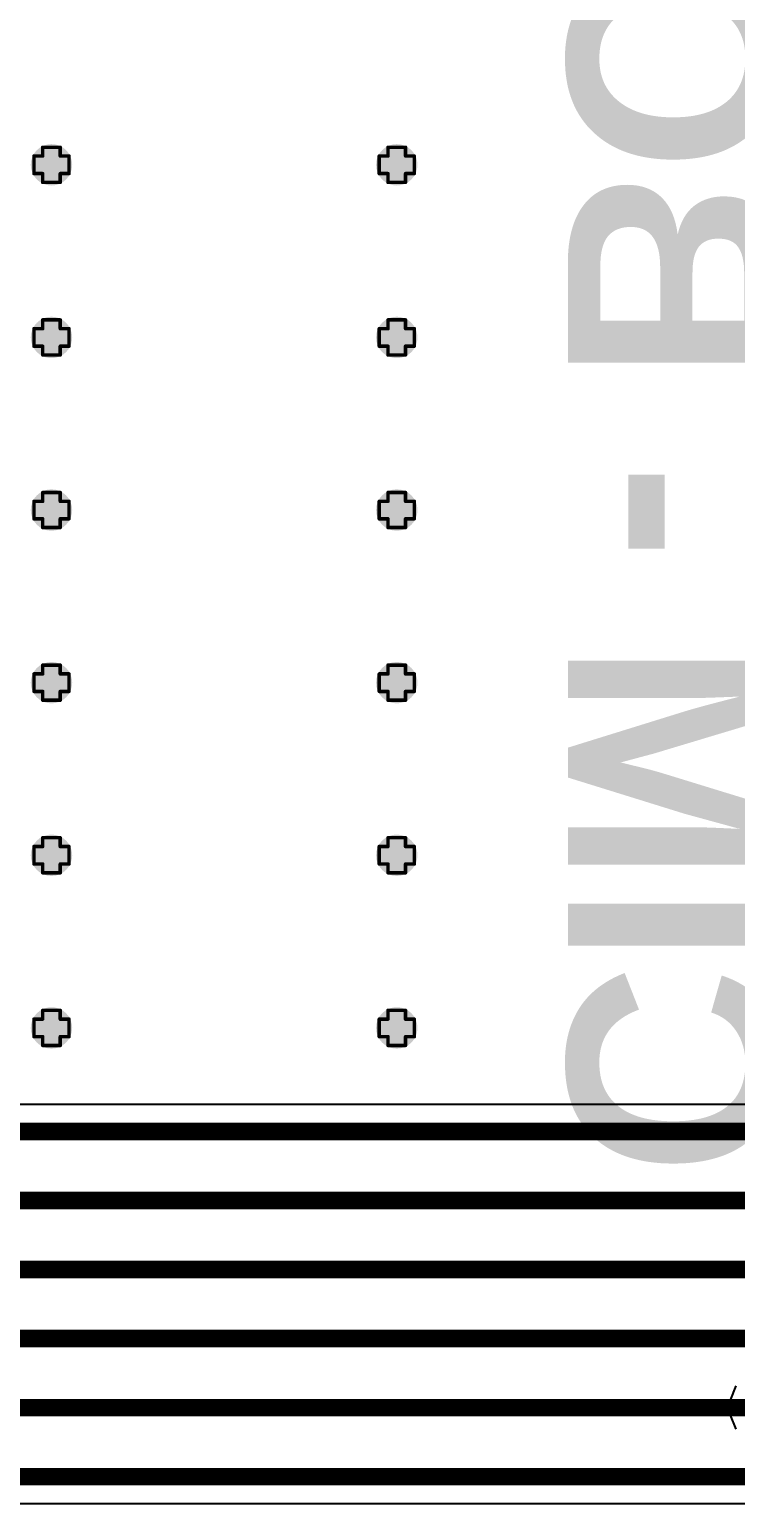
# Model space of a CAD drawing. Header units: inches. Extents: x -0.1 to 10.2, y 0 to 6.5.
# Drawn here: x 2.704 to 3.107, y 1.225 to 2.065 of the extents above; entities that cross this region are included whole.
import ezdxf

# ---------------------------------------------------------------- set-up
doc = ezdxf.new("R2010")
doc.units = ezdxf.units.IN
doc.header["$MEASUREMENT"] = 0
for name, color, linetype in [('Bottom Layer', 5, 'Continuous'), ('Bottom Overlay', 54, 'Continuous'), ('Drill Drawing', 1, 'Continuous'), ('Top Layer', 1, 'Continuous'), ('Via Holes', 16, 'Continuous')]:
    doc.layers.add(name, color=color, linetype=linetype)
doc.styles.add('Arial_Bold', font='', dxfattribs={"height": 0.2})
doc.styles.get('Arial_Bold').set_extended_font_data('Arial', bold=True)

msp = doc.modelspace()

# ---------------------------------------------------------------- hatches: boundary and pattern name
at = {"layer": 'Bottom Layer'}
h = msp.add_hatch(color=5, dxfattribs=at)
edge = h.paths.add_edge_path()
edge.add_arc((2.71654, 1.98819), 0.01181, 0, 360)
h = msp.add_hatch(color=5, dxfattribs=at)
edge = h.paths.add_edge_path()
edge.add_arc((2.91339, 1.98819), 0.01181, 0, 360)
h = msp.add_hatch(color=5, dxfattribs=at)
edge = h.paths.add_edge_path()
edge.add_arc((2.71654, 1.88976), 0.01181, 0, 360)
h = msp.add_hatch(color=5, dxfattribs=at)
edge = h.paths.add_edge_path()
edge.add_arc((2.91339, 1.88976), 0.01181, 0, 360)
h = msp.add_hatch(color=5, dxfattribs=at)
edge = h.paths.add_edge_path()
edge.add_arc((2.71654, 1.79134), 0.01181, 0, 360)
h = msp.add_hatch(color=5, dxfattribs=at)
edge = h.paths.add_edge_path()
edge.add_arc((2.91339, 1.79134), 0.01181, 0, 360)
h = msp.add_hatch(color=5, dxfattribs=at)
edge = h.paths.add_edge_path()
edge.add_arc((2.71654, 1.69291), 0.01181, 0, 360)
h = msp.add_hatch(color=5, dxfattribs=at)
edge = h.paths.add_edge_path()
edge.add_arc((2.91339, 1.69291), 0.01181, 0, 360)
h = msp.add_hatch(color=5, dxfattribs=at)
edge = h.paths.add_edge_path()
edge.add_arc((2.71654, 1.59449), 0.01181, 0, 360)
h = msp.add_hatch(color=5, dxfattribs=at)
edge = h.paths.add_edge_path()
edge.add_arc((2.91339, 1.59449), 0.01181, 0, 360)
h = msp.add_hatch(color=5, dxfattribs=at)
edge = h.paths.add_edge_path()
edge.add_arc((2.71654, 1.49606), 0.01181, 0, 360)
h = msp.add_hatch(color=5, dxfattribs=at)
edge = h.paths.add_edge_path()
edge.add_arc((2.91339, 1.49606), 0.01181, 0, 360)
at = {"layer": 'Top Layer'}
h = msp.add_hatch(color=1, dxfattribs=at)
edge = h.paths.add_edge_path()
edge.add_arc((2.71654, 1.98819), 0.01181, 0, 360)
h = msp.add_hatch(color=1, dxfattribs=at)
edge = h.paths.add_edge_path()
edge.add_arc((2.91339, 1.98819), 0.01181, 0, 360)
h = msp.add_hatch(color=1, dxfattribs=at)
edge = h.paths.add_edge_path()
edge.add_arc((2.71654, 1.88976), 0.01181, 0, 360)
h = msp.add_hatch(color=1, dxfattribs=at)
edge = h.paths.add_edge_path()
edge.add_arc((2.91339, 1.88976), 0.01181, 0, 360)
h = msp.add_hatch(color=1, dxfattribs=at)
edge = h.paths.add_edge_path()
edge.add_arc((2.71654, 1.79134), 0.01181, 0, 360)
h = msp.add_hatch(color=1, dxfattribs=at)
edge = h.paths.add_edge_path()
edge.add_arc((2.91339, 1.79134), 0.01181, 0, 360)
h = msp.add_hatch(color=1, dxfattribs=at)
edge = h.paths.add_edge_path()
edge.add_arc((2.71654, 1.69291), 0.01181, 0, 360)
h = msp.add_hatch(color=1, dxfattribs=at)
edge = h.paths.add_edge_path()
edge.add_arc((2.91339, 1.69291), 0.01181, 0, 360)
h = msp.add_hatch(color=1, dxfattribs=at)
edge = h.paths.add_edge_path()
edge.add_arc((2.71654, 1.59449), 0.01181, 0, 360)
h = msp.add_hatch(color=1, dxfattribs=at)
edge = h.paths.add_edge_path()
edge.add_arc((2.91339, 1.59449), 0.01181, 0, 360)
h = msp.add_hatch(color=1, dxfattribs=at)
edge = h.paths.add_edge_path()
edge.add_arc((2.71654, 1.49606), 0.01181, 0, 360)
h = msp.add_hatch(color=1, dxfattribs=at)
edge = h.paths.add_edge_path()
edge.add_arc((2.91339, 1.49606), 0.01181, 0, 360)
at = {"layer": 'Via Holes'}
h = msp.add_hatch(color=7, dxfattribs=at)
edge = h.paths.add_edge_path()
edge.add_arc((2.71654, 1.98819), 0.00591, 0, 360)
h = msp.add_hatch(color=7, dxfattribs=at)
edge = h.paths.add_edge_path()
edge.add_arc((2.91339, 1.98819), 0.00591, 0, 360)
h = msp.add_hatch(color=7, dxfattribs=at)
edge = h.paths.add_edge_path()
edge.add_arc((2.71654, 1.88976), 0.00591, 0, 360)
h = msp.add_hatch(color=7, dxfattribs=at)
edge = h.paths.add_edge_path()
edge.add_arc((2.91339, 1.88976), 0.00591, 0, 360)
h = msp.add_hatch(color=7, dxfattribs=at)
edge = h.paths.add_edge_path()
edge.add_arc((2.71654, 1.79134), 0.00591, 0, 360)
h = msp.add_hatch(color=7, dxfattribs=at)
edge = h.paths.add_edge_path()
edge.add_arc((2.91339, 1.79134), 0.00591, 0, 360)
h = msp.add_hatch(color=7, dxfattribs=at)
edge = h.paths.add_edge_path()
edge.add_arc((2.71654, 1.69291), 0.00591, 0, 360)
h = msp.add_hatch(color=7, dxfattribs=at)
edge = h.paths.add_edge_path()
edge.add_arc((2.91339, 1.69291), 0.00591, 0, 360)
h = msp.add_hatch(color=7, dxfattribs=at)
edge = h.paths.add_edge_path()
edge.add_arc((2.71654, 1.59449), 0.00591, 0, 360)
h = msp.add_hatch(color=7, dxfattribs=at)
edge = h.paths.add_edge_path()
edge.add_arc((2.91339, 1.59449), 0.00591, 0, 360)
h = msp.add_hatch(color=7, dxfattribs=at)
edge = h.paths.add_edge_path()
edge.add_arc((2.71654, 1.49606), 0.00591, 0, 360)
h = msp.add_hatch(color=7, dxfattribs=at)
edge = h.paths.add_edge_path()
edge.add_arc((2.91339, 1.49606), 0.00591, 0, 360)

# ---------------------------------------------------------------- linework, layer by layer
at = {"layer": 'Bottom Layer'}
for p, q in [((3.10671, 1.29188), (3.10339, 1.28387)), ((3.10339, 1.28387), (3.10339, 1.27519)), ((3.10339, 1.27519), (3.10671, 1.26717))]:
    msp.add_line(p, q, dxfattribs=at)
at = {"layer": 'Drill Drawing', "const_width": 0.002}
for points in [[(2.70654, 1.98319), (2.70654, 1.99319)], [(2.70654, 1.99319), (2.71154, 1.99319)], [(2.71154, 1.99319), (2.71154, 1.99819)], [(2.71154, 1.99819), (2.72154, 1.99819)], [(2.72154, 1.99319), (2.72154, 1.99819)], [(2.72154, 1.99319), (2.72654, 1.99319)], [(2.72654, 1.98319), (2.72654, 1.99319)], [(2.90339, 1.98319), (2.90339, 1.99319)], [(2.90339, 1.99319), (2.90839, 1.99319)], [(2.90839, 1.99319), (2.90839, 1.99819)], [(2.90839, 1.99819), (2.91839, 1.99819)], [(2.91839, 1.99319), (2.91839, 1.99819)], [(2.91839, 1.99319), (2.92339, 1.99319)], [(2.92339, 1.98319), (2.92339, 1.99319)], [(2.70654, 1.98319), (2.71154, 1.98319)], [(2.71154, 1.97819), (2.71154, 1.98319)], [(2.72154, 1.98319), (2.72654, 1.98319)], [(2.72154, 1.97819), (2.72154, 1.98319)], [(2.90339, 1.98319), (2.90839, 1.98319)], [(2.90839, 1.97819), (2.90839, 1.98319)], [(2.91839, 1.98319), (2.92339, 1.98319)], [(2.91839, 1.97819), (2.91839, 1.98319)], [(2.71154, 1.97819), (2.72154, 1.97819)], [(2.90839, 1.97819), (2.91839, 1.97819)], [(2.71154, 1.89476), (2.71154, 1.89976)], [(2.71154, 1.89976), (2.72154, 1.89976)], [(2.72154, 1.89476), (2.72154, 1.89976)], [(2.90839, 1.89476), (2.90839, 1.89976)], [(2.90839, 1.89976), (2.91839, 1.89976)], [(2.91839, 1.89476), (2.91839, 1.89976)], [(2.70654, 1.88476), (2.70654, 1.89476)], [(2.70654, 1.89476), (2.71154, 1.89476)], [(2.72154, 1.89476), (2.72654, 1.89476)], [(2.72654, 1.88476), (2.72654, 1.89476)], [(2.90339, 1.88476), (2.90339, 1.89476)], [(2.90339, 1.89476), (2.90839, 1.89476)], [(2.91839, 1.89476), (2.92339, 1.89476)], [(2.92339, 1.88476), (2.92339, 1.89476)], [(2.70654, 1.88476), (2.71154, 1.88476)], [(2.71154, 1.87976), (2.71154, 1.88476)], [(2.72154, 1.88476), (2.72654, 1.88476)], [(2.72154, 1.87976), (2.72154, 1.88476)], [(2.90339, 1.88476), (2.90839, 1.88476)], [(2.90839, 1.87976), (2.90839, 1.88476)], [(2.91839, 1.88476), (2.92339, 1.88476)], [(2.91839, 1.87976), (2.91839, 1.88476)], [(2.71154, 1.87976), (2.72154, 1.87976)], [(2.90839, 1.87976), (2.91839, 1.87976)], [(2.71154, 1.79634), (2.71154, 1.80134)], [(2.71154, 1.80134), (2.72154, 1.80134)], [(2.72154, 1.79634), (2.72154, 1.80134)], [(2.90839, 1.79634), (2.90839, 1.80134)], [(2.90839, 1.80134), (2.91839, 1.80134)], [(2.91839, 1.79634), (2.91839, 1.80134)], [(2.70654, 1.78634), (2.70654, 1.79634)], [(2.70654, 1.79634), (2.71154, 1.79634)], [(2.72154, 1.79634), (2.72654, 1.79634)], [(2.72654, 1.78634), (2.72654, 1.79634)], [(2.90339, 1.78634), (2.90339, 1.79634)], [(2.90339, 1.79634), (2.90839, 1.79634)], [(2.91839, 1.79634), (2.92339, 1.79634)], [(2.92339, 1.78634), (2.92339, 1.79634)], [(2.70654, 1.78634), (2.71154, 1.78634)], [(2.71154, 1.78134), (2.71154, 1.78634)], [(2.71154, 1.78134), (2.72154, 1.78134)], [(2.72154, 1.78634), (2.72654, 1.78634)], [(2.72154, 1.78134), (2.72154, 1.78634)], [(2.90339, 1.78634), (2.90839, 1.78634)], [(2.90839, 1.78134), (2.90839, 1.78634)], [(2.90839, 1.78134), (2.91839, 1.78134)], [(2.91839, 1.78634), (2.92339, 1.78634)], [(2.91839, 1.78134), (2.91839, 1.78634)], [(2.70654, 1.68791), (2.70654, 1.69791)], [(2.70654, 1.69791), (2.71154, 1.69791)], [(2.71154, 1.69791), (2.71154, 1.70291)], [(2.71154, 1.70291), (2.72154, 1.70291)], [(2.72154, 1.69791), (2.72154, 1.70291)], [(2.72154, 1.69791), (2.72654, 1.69791)], [(2.72654, 1.68791), (2.72654, 1.69791)], [(2.90339, 1.68791), (2.90339, 1.69791)], [(2.90339, 1.69791), (2.90839, 1.69791)], [(2.90839, 1.69791), (2.90839, 1.70291)], [(2.90839, 1.70291), (2.91839, 1.70291)], [(2.91839, 1.69791), (2.91839, 1.70291)], [(2.91839, 1.69791), (2.92339, 1.69791)], [(2.92339, 1.68791), (2.92339, 1.69791)], [(2.70654, 1.68791), (2.71154, 1.68791)], [(2.71154, 1.68291), (2.71154, 1.68791)], [(2.71154, 1.68291), (2.72154, 1.68291)], [(2.72154, 1.68791), (2.72654, 1.68791)], [(2.72154, 1.68291), (2.72154, 1.68791)], [(2.90339, 1.68791), (2.90839, 1.68791)], [(2.90839, 1.68291), (2.90839, 1.68791)], [(2.90839, 1.68291), (2.91839, 1.68291)], [(2.91839, 1.68791), (2.92339, 1.68791)], [(2.91839, 1.68291), (2.91839, 1.68791)], [(2.71154, 1.59949), (2.71154, 1.60449)], [(2.71154, 1.60449), (2.72154, 1.60449)], [(2.72154, 1.59949), (2.72154, 1.60449)], [(2.90839, 1.59949), (2.90839, 1.60449)], [(2.90839, 1.60449), (2.91839, 1.60449)], [(2.91839, 1.59949), (2.91839, 1.60449)], [(2.70654, 1.58949), (2.70654, 1.59949)], [(2.70654, 1.59949), (2.71154, 1.59949)], [(2.72154, 1.59949), (2.72654, 1.59949)], [(2.72654, 1.58949), (2.72654, 1.59949)], [(2.90339, 1.58949), (2.90339, 1.59949)], [(2.90339, 1.59949), (2.90839, 1.59949)], [(2.91839, 1.59949), (2.92339, 1.59949)], [(2.92339, 1.58949), (2.92339, 1.59949)], [(2.70654, 1.58949), (2.71154, 1.58949)], [(2.71154, 1.58449), (2.71154, 1.58949)], [(2.72154, 1.58949), (2.72654, 1.58949)], [(2.72154, 1.58449), (2.72154, 1.58949)], [(2.90339, 1.58949), (2.90839, 1.58949)], [(2.90839, 1.58449), (2.90839, 1.58949)], [(2.91839, 1.58949), (2.92339, 1.58949)], [(2.91839, 1.58449), (2.91839, 1.58949)], [(2.71154, 1.58449), (2.72154, 1.58449)], [(2.90839, 1.58449), (2.91839, 1.58449)], [(2.71154, 1.50106), (2.71154, 1.50606)], [(2.71154, 1.50606), (2.72154, 1.50606)], [(2.72154, 1.50106), (2.72154, 1.50606)], [(2.90839, 1.50106), (2.90839, 1.50606)], [(2.90839, 1.50606), (2.91839, 1.50606)], [(2.91839, 1.50106), (2.91839, 1.50606)], [(2.70654, 1.49106), (2.70654, 1.50106)], [(2.70654, 1.50106), (2.71154, 1.50106)], [(2.72154, 1.50106), (2.72654, 1.50106)], [(2.72654, 1.49106), (2.72654, 1.50106)], [(2.90339, 1.49106), (2.90339, 1.50106)], [(2.90339, 1.50106), (2.90839, 1.50106)], [(2.91839, 1.50106), (2.92339, 1.50106)], [(2.92339, 1.49106), (2.92339, 1.50106)], [(2.70654, 1.49106), (2.71154, 1.49106)], [(2.71154, 1.48606), (2.71154, 1.49106)], [(2.72154, 1.49106), (2.72654, 1.49106)], [(2.72154, 1.48606), (2.72154, 1.49106)], [(2.90339, 1.49106), (2.90839, 1.49106)], [(2.90839, 1.48606), (2.90839, 1.49106)], [(2.91839, 1.49106), (2.92339, 1.49106)], [(2.91839, 1.48606), (2.91839, 1.49106)], [(2.71154, 1.48606), (2.72154, 1.48606)], [(2.90839, 1.48606), (2.91839, 1.48606)]]:
    msp.add_lwpolyline(points, dxfattribs=at)
at = {"layer": 'Drill Drawing', "const_width": 0.001}
for points in [[(2.70604, 1.99319, 1), (2.70704, 1.99319, 1)], [(2.70604, 1.99319, 1), (2.70704, 1.99319, 1)], [(2.71104, 1.99819, 1), (2.71204, 1.99819, 1)], [(2.71104, 1.99819, 1), (2.71204, 1.99819, 1)], [(2.71104, 1.99319, 1), (2.71204, 1.99319, 1)], [(2.71104, 1.99319, 1), (2.71204, 1.99319, 1)], [(2.72104, 1.99819, 1), (2.72204, 1.99819, 1)], [(2.72104, 1.99819, 1), (2.72204, 1.99819, 1)], [(2.72104, 1.99319, 1), (2.72204, 1.99319, 1)], [(2.72104, 1.99319, 1), (2.72204, 1.99319, 1)], [(2.72604, 1.99319, 1), (2.72704, 1.99319, 1)], [(2.72604, 1.99319, 1), (2.72704, 1.99319, 1)], [(2.90289, 1.99319, 1), (2.90389, 1.99319, 1)], [(2.90289, 1.99319, 1), (2.90389, 1.99319, 1)], [(2.90789, 1.99819, 1), (2.90889, 1.99819, 1)], [(2.90789, 1.99819, 1), (2.90889, 1.99819, 1)], [(2.90789, 1.99319, 1), (2.90889, 1.99319, 1)], [(2.90789, 1.99319, 1), (2.90889, 1.99319, 1)], [(2.91789, 1.99819, 1), (2.91889, 1.99819, 1)], [(2.91789, 1.99819, 1), (2.91889, 1.99819, 1)], [(2.91789, 1.99319, 1), (2.91889, 1.99319, 1)], [(2.91789, 1.99319, 1), (2.91889, 1.99319, 1)], [(2.92289, 1.99319, 1), (2.92389, 1.99319, 1)], [(2.92289, 1.99319, 1), (2.92389, 1.99319, 1)], [(2.70604, 1.98319, 1), (2.70704, 1.98319, 1)], [(2.70604, 1.98319, 1), (2.70704, 1.98319, 1)], [(2.71104, 1.98319, 1), (2.71204, 1.98319, 1)], [(2.71104, 1.98319, 1), (2.71204, 1.98319, 1)], [(2.72104, 1.98319, 1), (2.72204, 1.98319, 1)], [(2.72104, 1.98319, 1), (2.72204, 1.98319, 1)], [(2.72604, 1.98319, 1), (2.72704, 1.98319, 1)], [(2.72604, 1.98319, 1), (2.72704, 1.98319, 1)], [(2.90289, 1.98319, 1), (2.90389, 1.98319, 1)], [(2.90289, 1.98319, 1), (2.90389, 1.98319, 1)], [(2.90789, 1.98319, 1), (2.90889, 1.98319, 1)], [(2.90789, 1.98319, 1), (2.90889, 1.98319, 1)], [(2.91789, 1.98319, 1), (2.91889, 1.98319, 1)], [(2.91789, 1.98319, 1), (2.91889, 1.98319, 1)], [(2.92289, 1.98319, 1), (2.92389, 1.98319, 1)], [(2.92289, 1.98319, 1), (2.92389, 1.98319, 1)], [(2.71104, 1.97819, 1), (2.71204, 1.97819, 1)], [(2.71104, 1.97819, 1), (2.71204, 1.97819, 1)], [(2.72104, 1.97819, 1), (2.72204, 1.97819, 1)], [(2.72104, 1.97819, 1), (2.72204, 1.97819, 1)], [(2.90789, 1.97819, 1), (2.90889, 1.97819, 1)], [(2.90789, 1.97819, 1), (2.90889, 1.97819, 1)], [(2.91789, 1.97819, 1), (2.91889, 1.97819, 1)], [(2.91789, 1.97819, 1), (2.91889, 1.97819, 1)], [(2.71104, 1.89976, 1), (2.71204, 1.89976, 1)], [(2.71104, 1.89976, 1), (2.71204, 1.89976, 1)], [(2.72104, 1.89976, 1), (2.72204, 1.89976, 1)], [(2.72104, 1.89976, 1), (2.72204, 1.89976, 1)], [(2.90789, 1.89976, 1), (2.90889, 1.89976, 1)], [(2.90789, 1.89976, 1), (2.90889, 1.89976, 1)], [(2.91789, 1.89976, 1), (2.91889, 1.89976, 1)], [(2.91789, 1.89976, 1), (2.91889, 1.89976, 1)], [(2.70604, 1.89476, 1), (2.70704, 1.89476, 1)], [(2.70604, 1.89476, 1), (2.70704, 1.89476, 1)], [(2.71104, 1.89476, 1), (2.71204, 1.89476, 1)], [(2.71104, 1.89476, 1), (2.71204, 1.89476, 1)], [(2.72104, 1.89476, 1), (2.72204, 1.89476, 1)], [(2.72104, 1.89476, 1), (2.72204, 1.89476, 1)], [(2.72604, 1.89476, 1), (2.72704, 1.89476, 1)], [(2.72604, 1.89476, 1), (2.72704, 1.89476, 1)], [(2.90289, 1.89476, 1), (2.90389, 1.89476, 1)], [(2.90289, 1.89476, 1), (2.90389, 1.89476, 1)], [(2.90789, 1.89476, 1), (2.90889, 1.89476, 1)], [(2.90789, 1.89476, 1), (2.90889, 1.89476, 1)], [(2.91789, 1.89476, 1), (2.91889, 1.89476, 1)], [(2.91789, 1.89476, 1), (2.91889, 1.89476, 1)], [(2.92289, 1.89476, 1), (2.92389, 1.89476, 1)], [(2.92289, 1.89476, 1), (2.92389, 1.89476, 1)], [(2.70604, 1.88476, 1), (2.70704, 1.88476, 1)], [(2.70604, 1.88476, 1), (2.70704, 1.88476, 1)], [(2.71104, 1.88476, 1), (2.71204, 1.88476, 1)], [(2.71104, 1.88476, 1), (2.71204, 1.88476, 1)], [(2.72104, 1.88476, 1), (2.72204, 1.88476, 1)], [(2.72104, 1.88476, 1), (2.72204, 1.88476, 1)], [(2.72604, 1.88476, 1), (2.72704, 1.88476, 1)], [(2.72604, 1.88476, 1), (2.72704, 1.88476, 1)], [(2.90289, 1.88476, 1), (2.90389, 1.88476, 1)], [(2.90289, 1.88476, 1), (2.90389, 1.88476, 1)], [(2.90789, 1.88476, 1), (2.90889, 1.88476, 1)], [(2.90789, 1.88476, 1), (2.90889, 1.88476, 1)], [(2.91789, 1.88476, 1), (2.91889, 1.88476, 1)], [(2.91789, 1.88476, 1), (2.91889, 1.88476, 1)], [(2.92289, 1.88476, 1), (2.92389, 1.88476, 1)], [(2.92289, 1.88476, 1), (2.92389, 1.88476, 1)], [(2.71104, 1.87976, 1), (2.71204, 1.87976, 1)], [(2.71104, 1.87976, 1), (2.71204, 1.87976, 1)], [(2.72104, 1.87976, 1), (2.72204, 1.87976, 1)], [(2.72104, 1.87976, 1), (2.72204, 1.87976, 1)], [(2.90789, 1.87976, 1), (2.90889, 1.87976, 1)], [(2.90789, 1.87976, 1), (2.90889, 1.87976, 1)], [(2.91789, 1.87976, 1), (2.91889, 1.87976, 1)], [(2.91789, 1.87976, 1), (2.91889, 1.87976, 1)], [(2.71104, 1.80134, 1), (2.71204, 1.80134, 1)], [(2.71104, 1.80134, 1), (2.71204, 1.80134, 1)], [(2.72104, 1.80134, 1), (2.72204, 1.80134, 1)], [(2.72104, 1.80134, 1), (2.72204, 1.80134, 1)], [(2.90789, 1.80134, 1), (2.90889, 1.80134, 1)], [(2.90789, 1.80134, 1), (2.90889, 1.80134, 1)], [(2.91789, 1.80134, 1), (2.91889, 1.80134, 1)], [(2.91789, 1.80134, 1), (2.91889, 1.80134, 1)], [(2.70604, 1.79634, 1), (2.70704, 1.79634, 1)], [(2.70604, 1.79634, 1), (2.70704, 1.79634, 1)], [(2.71104, 1.79634, 1), (2.71204, 1.79634, 1)], [(2.71104, 1.79634, 1), (2.71204, 1.79634, 1)], [(2.72104, 1.79634, 1), (2.72204, 1.79634, 1)], [(2.72104, 1.79634, 1), (2.72204, 1.79634, 1)], [(2.72604, 1.79634, 1), (2.72704, 1.79634, 1)], [(2.72604, 1.79634, 1), (2.72704, 1.79634, 1)], [(2.90289, 1.79634, 1), (2.90389, 1.79634, 1)], [(2.90289, 1.79634, 1), (2.90389, 1.79634, 1)], [(2.90789, 1.79634, 1), (2.90889, 1.79634, 1)], [(2.90789, 1.79634, 1), (2.90889, 1.79634, 1)], [(2.91789, 1.79634, 1), (2.91889, 1.79634, 1)], [(2.91789, 1.79634, 1), (2.91889, 1.79634, 1)], [(2.92289, 1.79634, 1), (2.92389, 1.79634, 1)], [(2.92289, 1.79634, 1), (2.92389, 1.79634, 1)], [(2.70604, 1.78634, 1), (2.70704, 1.78634, 1)], [(2.70604, 1.78634, 1), (2.70704, 1.78634, 1)], [(2.71104, 1.78634, 1), (2.71204, 1.78634, 1)], [(2.71104, 1.78634, 1), (2.71204, 1.78634, 1)], [(2.71104, 1.78134, 1), (2.71204, 1.78134, 1)], [(2.71104, 1.78134, 1), (2.71204, 1.78134, 1)], [(2.72104, 1.78634, 1), (2.72204, 1.78634, 1)], [(2.72104, 1.78634, 1), (2.72204, 1.78634, 1)], [(2.72104, 1.78134, 1), (2.72204, 1.78134, 1)], [(2.72104, 1.78134, 1), (2.72204, 1.78134, 1)], [(2.72604, 1.78634, 1), (2.72704, 1.78634, 1)], [(2.72604, 1.78634, 1), (2.72704, 1.78634, 1)], [(2.90289, 1.78634, 1), (2.90389, 1.78634, 1)], [(2.90289, 1.78634, 1), (2.90389, 1.78634, 1)], [(2.90789, 1.78634, 1), (2.90889, 1.78634, 1)], [(2.90789, 1.78634, 1), (2.90889, 1.78634, 1)], [(2.90789, 1.78134, 1), (2.90889, 1.78134, 1)], [(2.90789, 1.78134, 1), (2.90889, 1.78134, 1)], [(2.91789, 1.78634, 1), (2.91889, 1.78634, 1)], [(2.91789, 1.78634, 1), (2.91889, 1.78634, 1)], [(2.91789, 1.78134, 1), (2.91889, 1.78134, 1)], [(2.91789, 1.78134, 1), (2.91889, 1.78134, 1)], [(2.92289, 1.78634, 1), (2.92389, 1.78634, 1)], [(2.92289, 1.78634, 1), (2.92389, 1.78634, 1)], [(2.70604, 1.69791, 1), (2.70704, 1.69791, 1)], [(2.70604, 1.69791, 1), (2.70704, 1.69791, 1)], [(2.71104, 1.70291, 1), (2.71204, 1.70291, 1)], [(2.71104, 1.70291, 1), (2.71204, 1.70291, 1)], [(2.71104, 1.69791, 1), (2.71204, 1.69791, 1)], [(2.71104, 1.69791, 1), (2.71204, 1.69791, 1)], [(2.72104, 1.70291, 1), (2.72204, 1.70291, 1)], [(2.72104, 1.70291, 1), (2.72204, 1.70291, 1)], [(2.72104, 1.69791, 1), (2.72204, 1.69791, 1)], [(2.72104, 1.69791, 1), (2.72204, 1.69791, 1)], [(2.72604, 1.69791, 1), (2.72704, 1.69791, 1)], [(2.72604, 1.69791, 1), (2.72704, 1.69791, 1)], [(2.90289, 1.69791, 1), (2.90389, 1.69791, 1)], [(2.90289, 1.69791, 1), (2.90389, 1.69791, 1)], [(2.90789, 1.70291, 1), (2.90889, 1.70291, 1)], [(2.90789, 1.70291, 1), (2.90889, 1.70291, 1)], [(2.90789, 1.69791, 1), (2.90889, 1.69791, 1)], [(2.90789, 1.69791, 1), (2.90889, 1.69791, 1)], [(2.91789, 1.70291, 1), (2.91889, 1.70291, 1)], [(2.91789, 1.70291, 1), (2.91889, 1.70291, 1)], [(2.91789, 1.69791, 1), (2.91889, 1.69791, 1)], [(2.91789, 1.69791, 1), (2.91889, 1.69791, 1)], [(2.92289, 1.69791, 1), (2.92389, 1.69791, 1)], [(2.92289, 1.69791, 1), (2.92389, 1.69791, 1)], [(2.70604, 1.68791, 1), (2.70704, 1.68791, 1)], [(2.70604, 1.68791, 1), (2.70704, 1.68791, 1)], [(2.71104, 1.68791, 1), (2.71204, 1.68791, 1)], [(2.71104, 1.68791, 1), (2.71204, 1.68791, 1)], [(2.71104, 1.68291, 1), (2.71204, 1.68291, 1)], [(2.71104, 1.68291, 1), (2.71204, 1.68291, 1)], [(2.72104, 1.68791, 1), (2.72204, 1.68791, 1)], [(2.72104, 1.68791, 1), (2.72204, 1.68791, 1)], [(2.72104, 1.68291, 1), (2.72204, 1.68291, 1)], [(2.72104, 1.68291, 1), (2.72204, 1.68291, 1)], [(2.72604, 1.68791, 1), (2.72704, 1.68791, 1)], [(2.72604, 1.68791, 1), (2.72704, 1.68791, 1)], [(2.90289, 1.68791, 1), (2.90389, 1.68791, 1)], [(2.90289, 1.68791, 1), (2.90389, 1.68791, 1)], [(2.90789, 1.68791, 1), (2.90889, 1.68791, 1)], [(2.90789, 1.68791, 1), (2.90889, 1.68791, 1)], [(2.90789, 1.68291, 1), (2.90889, 1.68291, 1)], [(2.90789, 1.68291, 1), (2.90889, 1.68291, 1)], [(2.91789, 1.68791, 1), (2.91889, 1.68791, 1)], [(2.91789, 1.68791, 1), (2.91889, 1.68791, 1)], [(2.91789, 1.68291, 1), (2.91889, 1.68291, 1)], [(2.91789, 1.68291, 1), (2.91889, 1.68291, 1)], [(2.92289, 1.68791, 1), (2.92389, 1.68791, 1)], [(2.92289, 1.68791, 1), (2.92389, 1.68791, 1)], [(2.71104, 1.60449, 1), (2.71204, 1.60449, 1)], [(2.71104, 1.60449, 1), (2.71204, 1.60449, 1)], [(2.72104, 1.60449, 1), (2.72204, 1.60449, 1)], [(2.72104, 1.60449, 1), (2.72204, 1.60449, 1)], [(2.90789, 1.60449, 1), (2.90889, 1.60449, 1)], [(2.90789, 1.60449, 1), (2.90889, 1.60449, 1)], [(2.91789, 1.60449, 1), (2.91889, 1.60449, 1)], [(2.91789, 1.60449, 1), (2.91889, 1.60449, 1)], [(2.70604, 1.59949, 1), (2.70704, 1.59949, 1)], [(2.70604, 1.59949, 1), (2.70704, 1.59949, 1)], [(2.71104, 1.59949, 1), (2.71204, 1.59949, 1)], [(2.71104, 1.59949, 1), (2.71204, 1.59949, 1)], [(2.72104, 1.59949, 1), (2.72204, 1.59949, 1)], [(2.72104, 1.59949, 1), (2.72204, 1.59949, 1)], [(2.72604, 1.59949, 1), (2.72704, 1.59949, 1)], [(2.72604, 1.59949, 1), (2.72704, 1.59949, 1)], [(2.90289, 1.59949, 1), (2.90389, 1.59949, 1)], [(2.90289, 1.59949, 1), (2.90389, 1.59949, 1)], [(2.90789, 1.59949, 1), (2.90889, 1.59949, 1)], [(2.90789, 1.59949, 1), (2.90889, 1.59949, 1)], [(2.91789, 1.59949, 1), (2.91889, 1.59949, 1)], [(2.91789, 1.59949, 1), (2.91889, 1.59949, 1)], [(2.92289, 1.59949, 1), (2.92389, 1.59949, 1)], [(2.92289, 1.59949, 1), (2.92389, 1.59949, 1)], [(2.70604, 1.58949, 1), (2.70704, 1.58949, 1)], [(2.70604, 1.58949, 1), (2.70704, 1.58949, 1)], [(2.71104, 1.58949, 1), (2.71204, 1.58949, 1)], [(2.71104, 1.58949, 1), (2.71204, 1.58949, 1)], [(2.72104, 1.58949, 1), (2.72204, 1.58949, 1)], [(2.72104, 1.58949, 1), (2.72204, 1.58949, 1)], [(2.72604, 1.58949, 1), (2.72704, 1.58949, 1)], [(2.72604, 1.58949, 1), (2.72704, 1.58949, 1)], [(2.90289, 1.58949, 1), (2.90389, 1.58949, 1)], [(2.90289, 1.58949, 1), (2.90389, 1.58949, 1)], [(2.90789, 1.58949, 1), (2.90889, 1.58949, 1)], [(2.90789, 1.58949, 1), (2.90889, 1.58949, 1)], [(2.91789, 1.58949, 1), (2.91889, 1.58949, 1)], [(2.91789, 1.58949, 1), (2.91889, 1.58949, 1)], [(2.92289, 1.58949, 1), (2.92389, 1.58949, 1)], [(2.92289, 1.58949, 1), (2.92389, 1.58949, 1)], [(2.71104, 1.58449, 1), (2.71204, 1.58449, 1)], [(2.71104, 1.58449, 1), (2.71204, 1.58449, 1)], [(2.72104, 1.58449, 1), (2.72204, 1.58449, 1)], [(2.72104, 1.58449, 1), (2.72204, 1.58449, 1)], [(2.90789, 1.58449, 1), (2.90889, 1.58449, 1)], [(2.90789, 1.58449, 1), (2.90889, 1.58449, 1)], [(2.91789, 1.58449, 1), (2.91889, 1.58449, 1)], [(2.91789, 1.58449, 1), (2.91889, 1.58449, 1)], [(2.71104, 1.50606, 1), (2.71204, 1.50606, 1)], [(2.71104, 1.50606, 1), (2.71204, 1.50606, 1)], [(2.72104, 1.50606, 1), (2.72204, 1.50606, 1)], [(2.72104, 1.50606, 1), (2.72204, 1.50606, 1)], [(2.90789, 1.50606, 1), (2.90889, 1.50606, 1)], [(2.90789, 1.50606, 1), (2.90889, 1.50606, 1)], [(2.91789, 1.50606, 1), (2.91889, 1.50606, 1)], [(2.91789, 1.50606, 1), (2.91889, 1.50606, 1)], [(2.70604, 1.50106, 1), (2.70704, 1.50106, 1)], [(2.70604, 1.50106, 1), (2.70704, 1.50106, 1)], [(2.71104, 1.50106, 1), (2.71204, 1.50106, 1)], [(2.71104, 1.50106, 1), (2.71204, 1.50106, 1)], [(2.72104, 1.50106, 1), (2.72204, 1.50106, 1)], [(2.72104, 1.50106, 1), (2.72204, 1.50106, 1)], [(2.72604, 1.50106, 1), (2.72704, 1.50106, 1)], [(2.72604, 1.50106, 1), (2.72704, 1.50106, 1)], [(2.90289, 1.50106, 1), (2.90389, 1.50106, 1)], [(2.90289, 1.50106, 1), (2.90389, 1.50106, 1)], [(2.90789, 1.50106, 1), (2.90889, 1.50106, 1)], [(2.90789, 1.50106, 1), (2.90889, 1.50106, 1)], [(2.91789, 1.50106, 1), (2.91889, 1.50106, 1)], [(2.91789, 1.50106, 1), (2.91889, 1.50106, 1)], [(2.92289, 1.50106, 1), (2.92389, 1.50106, 1)], [(2.92289, 1.50106, 1), (2.92389, 1.50106, 1)], [(2.70604, 1.49106, 1), (2.70704, 1.49106, 1)], [(2.70604, 1.49106, 1), (2.70704, 1.49106, 1)], [(2.71104, 1.49106, 1), (2.71204, 1.49106, 1)], [(2.71104, 1.49106, 1), (2.71204, 1.49106, 1)], [(2.72104, 1.49106, 1), (2.72204, 1.49106, 1)], [(2.72104, 1.49106, 1), (2.72204, 1.49106, 1)], [(2.72604, 1.49106, 1), (2.72704, 1.49106, 1)], [(2.72604, 1.49106, 1), (2.72704, 1.49106, 1)], [(2.90289, 1.49106, 1), (2.90389, 1.49106, 1)], [(2.90289, 1.49106, 1), (2.90389, 1.49106, 1)], [(2.90789, 1.49106, 1), (2.90889, 1.49106, 1)], [(2.90789, 1.49106, 1), (2.90889, 1.49106, 1)], [(2.91789, 1.49106, 1), (2.91889, 1.49106, 1)], [(2.91789, 1.49106, 1), (2.91889, 1.49106, 1)], [(2.92289, 1.49106, 1), (2.92389, 1.49106, 1)], [(2.92289, 1.49106, 1), (2.92389, 1.49106, 1)], [(2.71104, 1.48606, 1), (2.71204, 1.48606, 1)], [(2.71104, 1.48606, 1), (2.71204, 1.48606, 1)], [(2.72104, 1.48606, 1), (2.72204, 1.48606, 1)], [(2.72104, 1.48606, 1), (2.72204, 1.48606, 1)], [(2.90789, 1.48606, 1), (2.90889, 1.48606, 1)], [(2.90789, 1.48606, 1), (2.90889, 1.48606, 1)], [(2.91789, 1.48606, 1), (2.91889, 1.48606, 1)], [(2.91789, 1.48606, 1), (2.91889, 1.48606, 1)]]:
    msp.add_lwpolyline(points, format="xyb", close=True, dxfattribs=at)
at = {"layer": 'Top Layer'}
for p, q in [((3.18839, 1.4523), (2.27461, 1.4523)), ((2.57461, 1.22486), (3.48839, 1.22486))]:
    msp.add_line(p, q, dxfattribs=at)
at = {"layer": 'Top Layer', "const_width": 0.01}
for points in [[(2.25905, 1.43701), (3.20394, 1.43701)], [(2.48031, 1.39764), (3.4252, 1.39764)], [(2.22441, 1.35827), (3.16929, 1.35827)], [(2.51968, 1.3189), (3.46457, 1.3189)], [(2.18031, 1.27953), (3.1252, 1.27953)], [(2.55905, 1.24016), (3.50394, 1.24016)]]:
    msp.add_lwpolyline(points, dxfattribs=at)

# ---------------------------------------------------------------- texts
at = {"layer": 'Bottom Overlay', "style": 'Arial_Bold', "text_generation_flag": 2}
msp.add_text('CIM - BOARD NO.3', height=0.119, rotation=270, dxfattribs=at).set_placement((3.01095, 1.41188))

doc.saveas('drawing.dxf')
